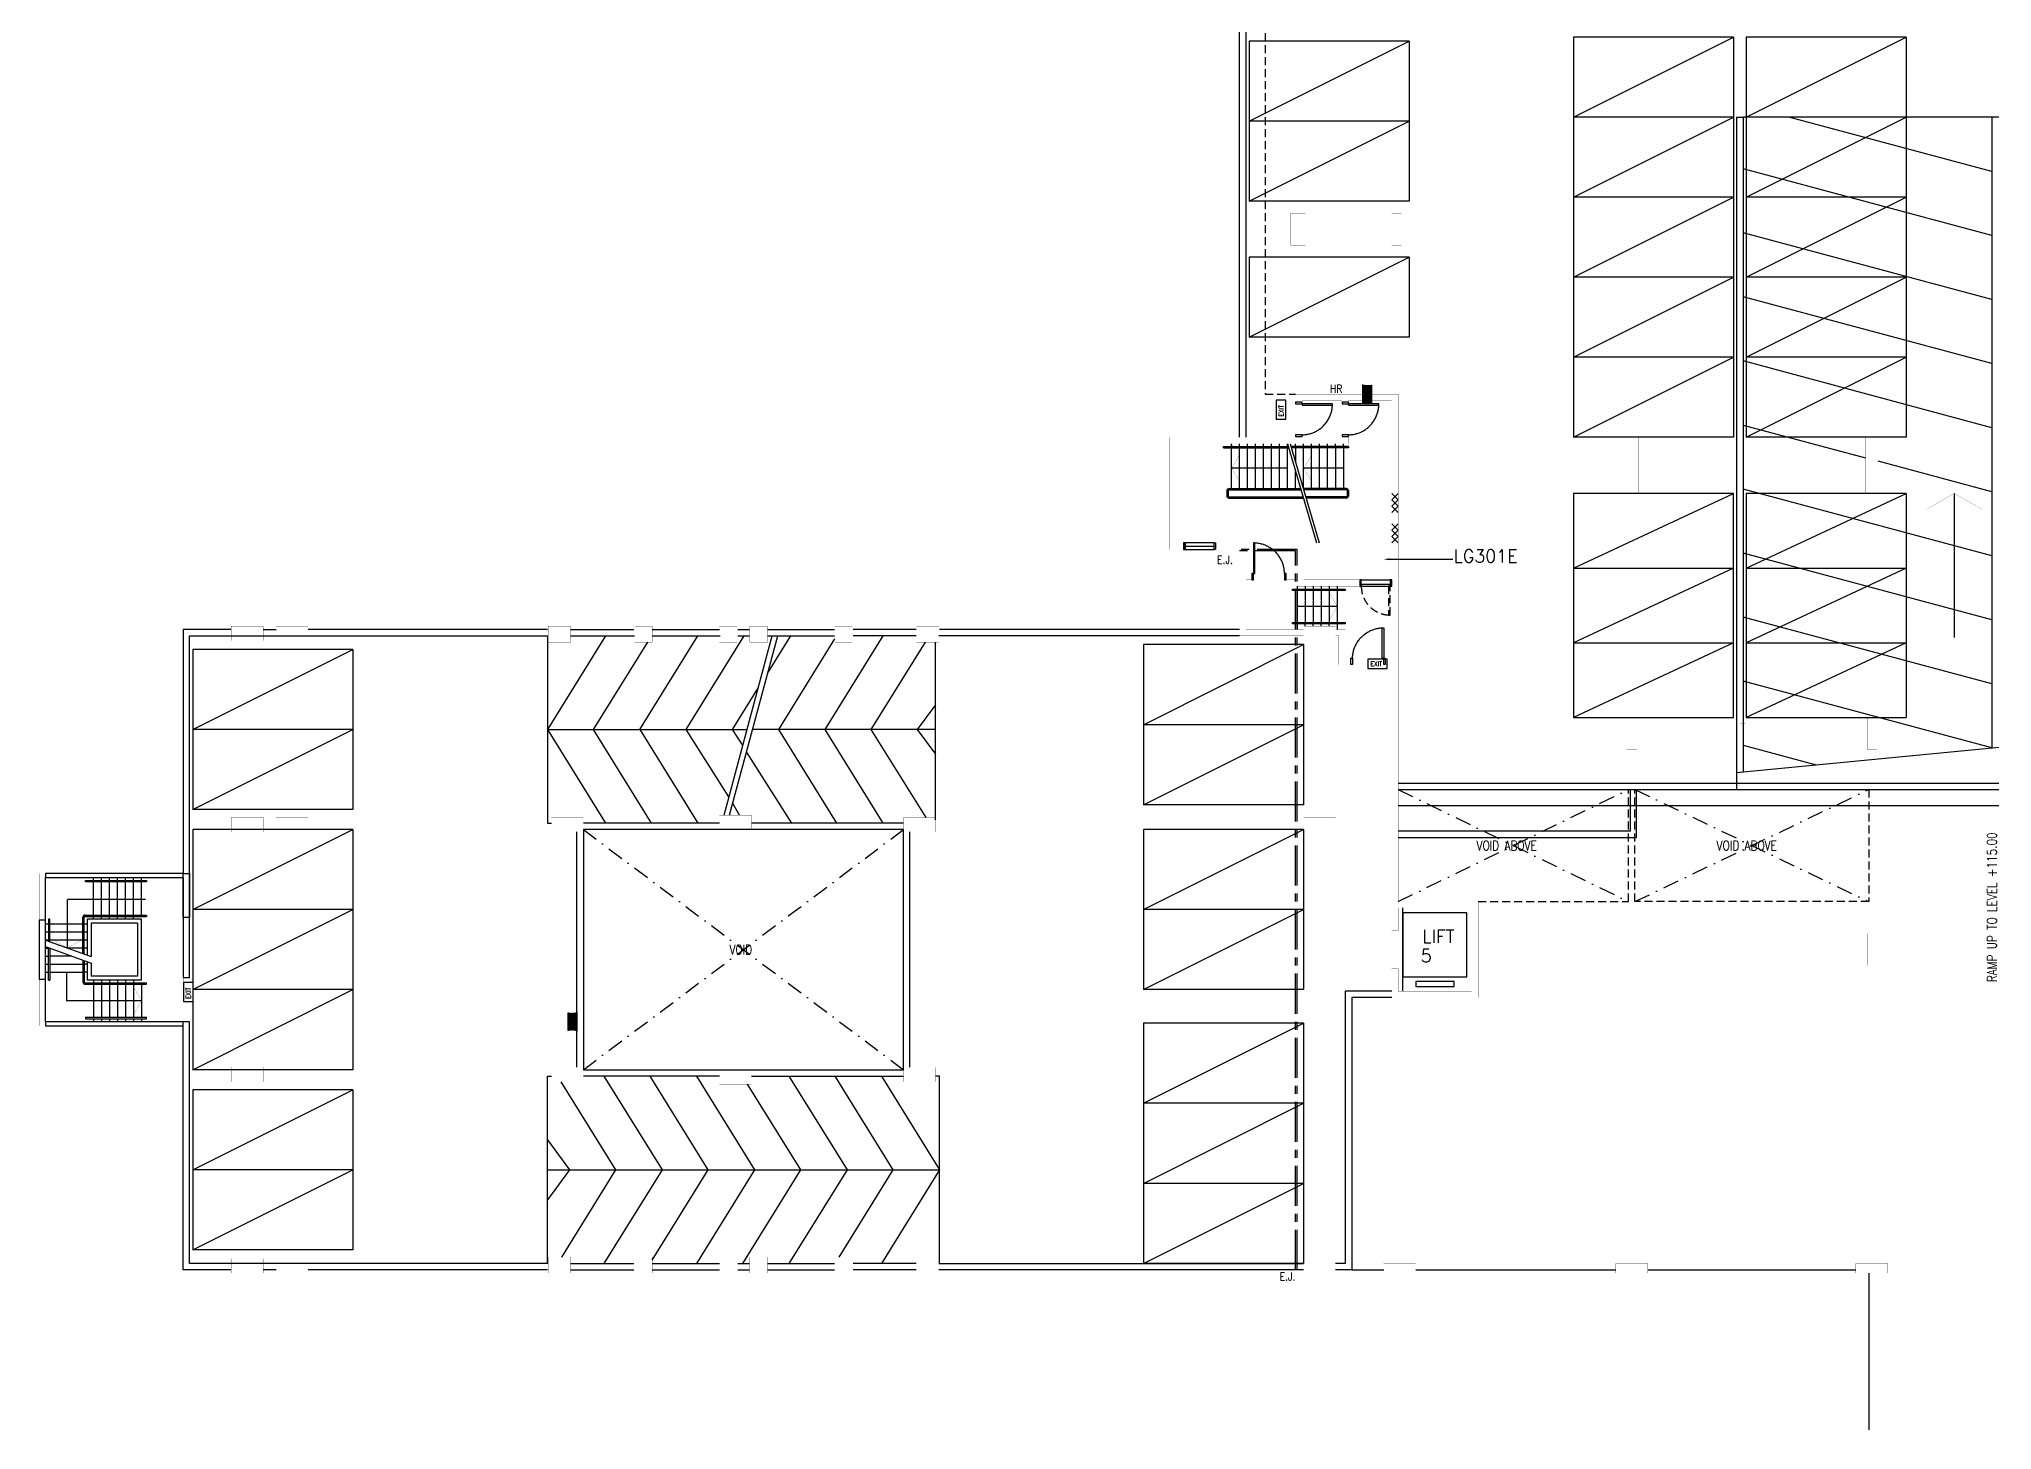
# Model space of a CAD drawing. Extents: x -163002 to 22103, y -103500 to 51643.
# Drawn here: x -163002 to -102000, y -103500 to -60062 of the extents above; entities that cross this region are included whole.
import ezdxf

# ---------------------------------------------------------------- set-up
doc = ezdxf.new("R2010")
doc.units = 0
doc.header["$LTSCALE"] = 1000
doc.header["$MEASUREMENT"] = 0
for name, pattern in [('s1113a$0$CENTER', [2, 1.25, -0.25, 0.25, -0.25]), ('s1113a$0$DASHDOT', [1, 0.5, -0.25, 0, -0.25]), ('s1113a$0$HIDDEN', [0.375, 0.25, -0.125])]:
    doc.linetypes.add(name, pattern=pattern)
doc.layers.get('0').update_dxf_attribs({"linetype": 'CONTINUOUS'})
for name, color, linetype in [('s1113a$0$20', 1, 'CONTINUOUS'), ('s1113a$0$22', 14, 'CONTINUOUS'), ('s1113a$0$23', 14, 'CONTINUOUS'), ('s1113a$0$25', 7, 'CONTINUOUS'), ('s1113a$0$30', 7, 'CONTINUOUS'), ('s1113a$0$42', 7, 'CONTINUOUS'), ('s1113a$0$48', 2, 'CONTINUOUS'), ('s1113a$0$5', 7, 'CONTINUOUS'), ('s1113a$0$56', 7, 'CONTINUOUS'), ('s1113a$0$6', 7, 'CONTINUOUS'), ('s1113a$0$7', 7, 'CONTINUOUS'), ('s1113a$0$ROOM-NO', 4, 'CONTINUOUS')]:
    doc.layers.add(name, color=color, linetype=linetype)
doc.styles.add('s1113a$0$STANDARD', font='SIMPLEX')

# ---------------------------------------------------------------- blocks, each defined once
blk = doc.blocks.new('s1113a$0$D1050A')
at = {"layer": 's1113a$0$30', "color": 11, "linetype": 'Continuous'}
blk.add_lwpolyline([(1.021006, 0.200001, 0.033428), (1.012655, 0.324043, 0.033352), (0.98792, 0.445881, 0.033302), (0.947009, 0.563654, 0.033099), (0.890916, 0.675004, 0.033014), (0.820217, 0.778441, 0.032742), (0.736605, 0.871757, 0.032646), (0.640955, 0.953767, 0.032379), (0.535503, 1.022731, 0.032298), (0.421461, 1.077709, 0.032107), (0.301315, 1.117637, 0.032061), (0.176693, 1.141854, 0.031992), (0.05, 1.150007)], format="xyb", dxfattribs=at)
for points in [[(0.05, 0.2), (0.1, 0.2), (0.1, 1.15), (0.05, 1.15)], [(0, 0), (0.05, 0), (0.05, 0.2), (0, 0.2)], [(1.021, 0), (1.071, 0), (1.071, 0.2), (1.021, 0.2)]]:
    blk.add_lwpolyline(points, close=True, dxfattribs=at)
blk = doc.blocks.new('s1113a$0$HR')
at = {"layer": 's1113a$0$56', "color": 1, "linetype": 'Continuous'}
for p, q in [((-0.3, 0), (0.3, 0)), ((0.249, -0.0595), (-0.2491, -0.0671)), ((0.249, -0.0863), (-0.2491, -0.0939)), ((0.249, -0.1131), (-0.2491, -0.1207)), ((0.249, -0.1399), (-0.2491, -0.1475)), ((0.249, -0.1667), (-0.2491, -0.1743)), ((-0.2491, -0.201), (0.249, -0.1934)), ((0.249, -0.2202), (-0.2491, -0.2278)), ((0.249, -0.247), (-0.2491, -0.2546))]:
    blk.add_line(p, q, dxfattribs=at)
for points in [[(-0.275, -0.0575), (-0.275, -0.045), (0.275, -0.045), (0.275, -0.0575)], [(0.275, -0.2575), (0.275, -0.27), (-0.275, -0.27), (-0.275, -0.2575)], [(0.02, -0.0001), (0.02, -0.045), (-0.03, -0.045), (-0.03, -0.0001)]]:
    blk.add_lwpolyline(points, close=True, dxfattribs=at)
for centre, start, end in [((-0.2491, -0.08055), 89.999978, 269.999972), ((-0.2491, -0.107336), 89.999978, 269.999972), ((-0.2491, -0.134122), 89.999978, 269.999972), ((-0.2491, -0.160907), 89.999978, 269.999972), ((-0.2491, -0.187693), 89.999978, 269.999972), ((-0.2491, -0.214479), 89.999978, 269.999972), ((-0.2491, -0.241265), 89.999978, 269.999972), ((0.249, -0.07295), 270.000025, 90.000019), ((0.249, -0.099736), 270.000025, 90.000019), ((0.249, -0.126522), 270.000025, 90.000019), ((0.249, -0.153307), 270.000025, 90.000019), ((0.249, -0.180093), 270.000025, 90.000019), ((0.249, -0.206879), 270.000025, 90.000019), ((0.249, -0.233665), 270.000025, 90.000019)]:
    blk.add_arc(centre, 0.013393, start, end, dxfattribs=at)
blk = doc.blocks.new('s1113a$0$EXIT')
at = {"layer": 's1113a$0$56', "color": 1, "linetype": 'Continuous'}
blk.add_lwpolyline([(0, 0), (0.6, 0), (0.6, 0.3), (0, 0.3)], close=True, dxfattribs=at)
at = {"layer": 's1113a$0$56', "color": 1, "linetype": 'Continuous', "style": 's1113a$0$STANDARD', "width": 0.8}
blk.add_text('EXIT', height=0.15, dxfattribs=at).set_placement((0.0816, 0.0747))
blk = doc.blocks.new('s1113a$0$H450')
at = {"layer": 's1113a$0$22', "color": 1, "linetype": 'Continuous'}
for points in [[(0, 0.15), (0.15, 0), (0.3, 0.15), (0.45, 0)], [(0, 0), (0.15, 0.15), (0.3, 0), (0.45, 0.15)]]:
    blk.add_lwpolyline(points, dxfattribs=at)
blk = doc.blocks.new('s1113a')
at = {"layer": 's1113a$0$20', "color": 14, "linetype": 'Continuous', "const_width": 5}
for points in [[(-123749.9, -71149.9), (-120549.9, -71149.9), (-120549.9, -86999.4), (-118049.9, -86999.4), (-118049.9, -89999.2), (-120749.9, -89999.2), (-120749.9, -89099.3), (-120549.9, -89099.3), (-120549.9, -89799.3), (-118249.9, -89799.3), (-118249.9, -87199.4), (-120549.9, -87199.4), (-120549.9, -87899.9), (-120749.9, -87899.9), (-120749.9, -79599.9), (-120950.3, -79599.9), (-120950.3, -79399.9), (-120750.3, -79399.9), (-120750.3, -75999.9), (-123499.9, -75999.9), (-123499.9, -76949.9), (-121749.8, -76949.9), (-121749.8, -77149.9), (-123699.9, -77149.9), (-123699.9, -76949.9), (-124049.9, -76949.9), (-124049.9, -76749.9), (-123699.9, -76749.9), (-123699.9, -75799.9), (-120749.9, -75799.9), (-120749.9, -71349.9), (-122099.9, -71349.9), (-122099.9, -71399.9), (-122299.9, -71399.9), (-122299.9, -71349.9), (-123549.9, -71349.9), (-123549.9, -71399.9), (-123749.9, -71399.9)], [(-123749.9, -72499.9), (-123749.9, -72449.9), (-123549.9, -72449.9), (-123549.9, -72499.9), (-122299.9, -72499.9), (-122299.9, -72449.9), (-122099.9, -72449.9), (-122099.9, -72699.9), (-127499.9, -72699.9), (-127499.9, -75799.9), (-127249.9, -75799.9), (-127249.9, -75999.9), (-127700.1, -75999.9), (-127700.1, -72499.9)], [(-126249.9, -75799.9), (-125299.9, -75799.9), (-125299.9, -76749.9), (-125120.9, -76749.9), (-125120.9, -76949.9), (-125299.9, -76949.9), (-125299.9, -78499.9), (-123500.3, -78499.9), (-123500.3, -78699.9), (-125499.9, -78699.9), (-125499.9, -75999.9), (-126249.9, -75999.9)], [(-122200.3, -78499.9), (-122200.3, -79399.9), (-122021.3, -79399.9), (-122021.3, -79599.9), (-122400.3, -79599.9), (-122400.3, -78699.9), (-122500.3, -78699.9), (-122500.3, -78499.9)], [(-162799.9, -86124.9), (-162999.9, -86124.9), (-162999.9, -87574.9), (-162799.9, -87574.9)], [(-158499.9, -87499.9), (-158299.9, -87499.9), (-158299.9, -89499.9), (-158499.9, -89499.9)], [(-162999.9, -89424.9), (-162799.9, -89424.9), (-162799.9, -90874.9), (-162999.9, -90874.9)]]:
    blk.add_lwpolyline(points, close=True, dxfattribs=at)
at = {"layer": 's1113a$0$20', "color": 2, "linetype": 'Continuous', "const_width": 5}
blk.add_lwpolyline([(-120549.9, -74249.9), (-120749.9, -74249.9), (-120749.9, -75799.9), (-120549.9, -75799.9)], close=True, dxfattribs=at)
at = {"layer": 's1113a$0$20', "color": 14, "linetype": 'Continuous', "const_width": 5}
blk.add_lwpolyline([(-122400.3, -78699.9), (-122500.3, -78699.9)], dxfattribs=at)
at = {"layer": 's1113a$0$23', "color": 14, "linetype": 'Continuous'}
for p, q in [((-125499.9, -72499.9), (-125499.9, -32499.9)), ((-125299.9, -72499.9), (-125299.9, -32499.9)), ((-109974.9, -62499.9), (-109974.9, -82969.2)), ((-155999.9, -78499.9), (-155599.9, -78499.9)), ((-147124.9, -78499.9), (-154599.9, -78499.9)), ((-146399.9, -78499.9), (-144424.9, -78499.9)), ((-143849.9, -78499.9), (-141749.9, -78499.9)), ((-141174.9, -78499.9), (-140824.9, -78499.9)), ((-140249.9, -78499.9), (-138149.9, -78499.9)), ((-135599.9, -78499.9), (-137574.9, -78499.9)), ((-125499.9, -78499.9), (-134874.9, -78499.9)), ((-146399.9, -78699.9), (-144399.9, -78699.9)), ((-143849.9, -78699.9), (-141724.9, -78699.9)), ((-141174.9, -78699.9), (-140824.9, -78699.9)), ((-140249.9, -78699.9), (-138149.9, -78699.9)), ((-135599.9, -78699.9), (-137574.9, -78699.9)), ((-125499.9, -78699.9), (-134899.9, -78699.9)), ((-120549.9, -83299.9), (-94224.9, -83299.9)), ((-120549.9, -83499.9), (-90849.9, -83499.9)), ((-120549.9, -83999.9), (-98149.9, -83999.9)), ((-141749.9, -84549.9), (-145999.9, -84549.9)), ((-135999.9, -84549.4), (-140749.9, -84549.9)), ((-146199.9, -92174.9), (-146199.9, -84825)), ((-135799.9, -92174.3), (-135799.9, -84824.8)), ((-141749.9, -92448.3), (-145999.9, -92448.7)), ((-140750.3, -92448.3), (-135999.9, -92448.2)), ((-155599.9, -98499.9), (-155999.9, -98499.9)), ((-147124.9, -98499.9), (-154599.9, -98499.9)), ((-146399.9, -98297.7), (-144424.9, -98297.7)), ((-146399.9, -98497.7), (-144424.9, -98497.7)), ((-143849.9, -98297.7), (-141749.9, -98297.7)), ((-143849.9, -98497.7), (-141749.9, -98497.7)), ((-141174.9, -98297.7), (-140824.9, -98297.7)), ((-141174.9, -98497.7), (-140824.9, -98497.7)), ((-140249.9, -98297.7), (-138149.9, -98297.7)), ((-140249.9, -98497.7), (-138149.9, -98497.7)), ((-135599.9, -98297.7), (-137574.9, -98297.7)), ((-135599.9, -98497.7), (-137574.9, -98497.7)), ((-134899.9, -98297.7), (-123500.3, -98297.7)), ((-123500.3, -98498.7), (-134899.9, -98498.7))]:
    blk.add_line(p, q, dxfattribs=at)
at = {"layer": 's1113a$0$23', "color": 14, "linetype": 's1113a$0$DASHDOT'}
for p, q in [((-120549.9, -86999.4), (-113349.9, -83499.9)), ((-120549.9, -83499.9), (-113349.9, -86999.4)), ((-113149.9, -86999.4), (-105849.9, -83499.9)), ((-113149.9, -83499.9), (-105849.9, -86999.4)), ((-145999.9, -92249.7), (-135999.9, -84749.4)), ((-145999.9, -84749.9), (-135999.5, -92249.2))]:
    blk.add_line(p, q, dxfattribs=at)
at = {"layer": 's1113a$0$23', "color": 14}
for p, q in [((-109974.9, -82969.2), (-109974.9, -83499.9)), ((-121999.9, -98499.9), (-120999.9, -98499.9)), ((-119999.9, -98499.9), (-113750.3, -98499.9)), ((-112750.3, -98499.9), (-106250.3, -98499.9)), ((-105850.3, -98599.9), (-105850.3, -103499.9))]:
    blk.add_line(p, q, dxfattribs=at)
at = {"layer": 's1113a$0$23', "color": 3, "linetype": 'Continuous'}
blk.add_line((-158299.9, -90749.9), (-158499.9, -90749.9), dxfattribs=at)
at = {"layer": 's1113a$0$23', "color": 14, "linetype": 's1113a$0$HIDDEN'}
for points in [[(-124699.9, -32499.9), (-124699.9, -71149.9), (-123749.9, -71149.9)], [(-118049.9, -86999.4), (-113349.9, -86999.4), (-113349.9, -83499.9)], [(-105849.9, -83499.9), (-105849.9, -86999.4), (-113149.9, -86999.4), (-113149.9, -83499.9)]]:
    blk.add_lwpolyline(points, dxfattribs=at)
at = {"layer": 's1113a$0$23', "color": 14, "linetype": 'Continuous'}
for points in [[(-109974.9, -62499.9), (-109774.9, -62499.9), (-109774.9, -82949.9)], [(-156999.9, -78499.9), (-158499.9, -78499.9), (-158499.9, -86124.9)], [(-147099.9, -98299.9), (-158299.9, -98299.9), (-158299.9, -90749.9), (-162799.9, -90749.9), (-162799.9, -86249.9), (-158499.9, -86249.9), (-158499.9, -89374.9), (-158299.9, -89374.9), (-158299.9, -78699.9), (-147099.9, -78699.9)], [(-120549.9, -84999.9), (-113099.9, -84999.9), (-113099.9, -83499.9)], [(-113299.9, -83499.9), (-113299.9, -84799.9), (-120549.9, -84799.9)], [(-120749.9, -89799.4), (-122199.9, -89799.4), (-122199.9, -98299.9), (-122500.3, -98299.9)], [(-120749.9, -89999.4), (-121999.9, -89999.4), (-121999.9, -98499.9), (-122500.3, -98499.9)], [(-156999.9, -98499.9), (-158499.9, -98499.9), (-158499.9, -90749.9)]]:
    blk.add_lwpolyline(points, dxfattribs=at)
for points in [[(-127249.9, -75999.9), (-127199.9, -75999.9), (-127199.9, -75799.9), (-127249.9, -75799.9)], [(-127199.9, -75999.9), (-126299.9, -75999.9), (-126299.9, -75799.9), (-127199.9, -75799.9)], [(-127199.9, -75894.9), (-126299.9, -75894.9), (-126299.9, -75904.9), (-127199.9, -75904.9)], [(-126249.9, -75999.9), (-126299.9, -75999.9), (-126299.9, -75799.9), (-126249.9, -75799.9)], [(-145999.9, -92249.7), (-135999.5, -92249.2), (-135999.9, -84749.4), (-145999.9, -84749.4)], [(-158499.9, -86124.9), (-158299.9, -86124.9), (-158299.9, -87499.9), (-158499.9, -87499.9)]]:
    blk.add_lwpolyline(points, close=True, dxfattribs=at)
at = {"layer": 's1113a$0$25', "color": 10, "linetype": 'Continuous'}
for p, q in [((-98774.9, -62499.9), (-109774.9, -62499.9)), ((-102000, -64199.8), (-108344, -62499.9)), ((-102000.1, -62499.9), (-101999.6, -82199.8)), ((-102000, -66199.8), (-109774.9, -64116.5)), ((-102000, -68199.8), (-109774.9, -66116.5)), ((-102000, -70199.8), (-109774.9, -68116.5)), ((-102000, -72199.8), (-109774.9, -70116.5)), ((-109774.9, -72116.5), (-105949.9, -73141.4)), ((-126000.1, -72789.9), (-123976.3, -72789.9)), ((-126000.1, -72829.9), (-126000.1, -72789.9)), ((-126000.1, -72829.9), (-123964.7, -72829.9)), ((-125750.7, -72791.1), (-125750.7, -72701.1)), ((-125749.9, -74099.9), (-125749.9, -72829.9)), ((-125500.7, -72791.1), (-125500.7, -72701.1)), ((-125500.7, -72831.1), (-125499.9, -72831.1)), ((-125499.9, -74099.9), (-125499.9, -72829.9)), ((-125250.7, -72791.1), (-125250.7, -72701.1)), ((-125249.9, -74099.9), (-125249.9, -72829.9)), ((-125000.7, -72791.1), (-125000.7, -72701.1)), ((-124999.9, -74099.9), (-124999.9, -72829.9)), ((-124750.7, -72791.1), (-124750.7, -72701.1)), ((-124749.9, -74099.9), (-124749.9, -72829.9)), ((-124500.7, -72791.1), (-124500.7, -72701.1)), ((-124499.9, -74099.9), (-124499.9, -72829.9)), ((-124250.7, -72791.1), (-124250.7, -72701.1)), ((-124249.9, -74099.9), (-124249.9, -72829.9)), ((-124002.5, -72699.9), (-123100.5, -75799.9)), ((-124000.7, -72791.1), (-124000.7, -72701.1)), ((-123999.9, -74099.9), (-123999.9, -72829.9)), ((-123916.2, -72699.9), (-123014.2, -75799.9)), ((-122099.9, -72789.9), (-123890, -72789.9)), ((-122099.9, -72829.9), (-123878.4, -72829.9)), ((-123750.7, -72791.1), (-123750.7, -72701.1)), ((-123749.9, -72829.9), (-123749.9, -73271.4)), ((-123500.7, -72791.1), (-123500.7, -72701.1)), ((-123499.9, -74099.9), (-123499.9, -72829.9)), ((-123250.7, -72791.1), (-123250.7, -72701.1)), ((-123249.9, -74099.9), (-123249.9, -72829.9)), ((-123249.9, -74099.9), (-123249.9, -72829.9)), ((-123000.7, -72791.1), (-123000.7, -72701.1)), ((-122999.9, -74099.9), (-122999.9, -72829.9)), ((-122750.7, -72791.1), (-122750.7, -72701.1)), ((-122749.9, -74099.9), (-122749.9, -72829.9)), ((-122500.7, -72791.1), (-122500.7, -72701.1)), ((-122499.9, -74099.9), (-122499.9, -72829.9)), ((-122250.7, -72791.1), (-122250.7, -72701.1)), ((-122249.9, -74099.9), (-122249.9, -72829.9)), ((-122099.9, -72789.9), (-122099.9, -72829.9)), ((-123999.9, -73465), (-125749.9, -73464.7)), ((-123749.9, -74099.9), (-123749.9, -73568)), ((-122249.8, -73465), (-123490.9, -73464.8)), ((-102000, -74199.8), (-105549.9, -73248.6)), ((-125899.9, -74164.9), (-125899.9, -74334.9)), ((-125859.9, -74164.9), (-125859.9, -74334.9)), ((-125834.9, -74099.9), (-123590, -74099.9)), ((-125834.9, -74139.9), (-123583.5, -74139.9)), ((-125834.9, -74359.9), (-123519.5, -74359.9)), ((-125834.9, -74399.9), (-123507.9, -74399.9)), ((-122164.9, -74099.9), (-123501.5, -74099.9)), ((-122164.9, -74139.9), (-123497.2, -74139.9)), ((-122164.9, -74359.9), (-123433.2, -74359.9)), ((-122164.9, -74399.9), (-123421.6, -74399.9)), ((-122139.9, -74164.9), (-122139.9, -74334.9)), ((-122099.9, -74164.9), (-122099.9, -74334.9)), ((-102000, -76199.8), (-109774.9, -74116.5)), ((-103174.9, -74249.9), (-103174.9, -78749.9)), ((-102000, -78199.8), (-109774.7, -76116.6)), ((-123699.9, -77149.9), (-123699.9, -77239.9)), ((-123699.9, -77279.9), (-123699.9, -78279.9)), ((-123449.9, -77149.9), (-123449.9, -77239.9)), ((-123449.9, -77279.9), (-123449.9, -78279.9)), ((-123199.9, -77149.9), (-123199.9, -77239.9)), ((-123199.9, -77279.9), (-123199.9, -78279.9)), ((-122949.9, -77149.9), (-122949.9, -77239.9)), ((-122949.9, -77279.9), (-122949.9, -78279.9)), ((-122699.9, -77149.9), (-122699.9, -77239.9)), ((-122699.9, -77279.9), (-122699.9, -78279.9)), ((-122449.9, -77149.9), (-122449.9, -77239.9)), ((-122449.9, -77279.9), (-122449.9, -78279.9)), ((-122449.9, -77779.9), (-123699.9, -77780.2)), ((-123699.9, -78319.9), (-123699.9, -78499.9)), ((-123699.9, -78332), (-123699.9, -78333.5)), ((-123449.9, -78399.9), (-123449.9, -78319.9)), ((-123199.9, -78399.9), (-123199.9, -78319.9)), ((-122949.9, -78399.9), (-122949.9, -78319.9)), ((-122699.9, -78399.9), (-122699.9, -78319.9)), ((-122449.9, -78319.9), (-122449.9, -78499.9)), ((-102000, -80199.8), (-109774.7, -78116.6)), ((-102000, -82199.8), (-109774.7, -80116.6)), ((-109974.9, -82969.2), (-98399.9, -81852.6)), ((-109774.7, -82116.6), (-107487.9, -82729.3)), ((-161299.9, -86339.8), (-161299.9, -86249.8)), ((-161299.9, -87419.9), (-161299.9, -86379.8)), ((-161049.9, -86339.8), (-161049.9, -86249.8)), ((-161049.9, -87419.9), (-161049.9, -86379.8)), ((-160799.9, -86339.8), (-160799.9, -86249.8)), ((-160799.9, -87419.9), (-160799.9, -86379.8)), ((-160549.9, -86339.8), (-160549.9, -86249.8)), ((-160549.9, -87419.9), (-160549.9, -86379.8)), ((-160299.9, -86339.8), (-160299.9, -86249.8)), ((-160299.9, -87419.9), (-160299.9, -86379.8)), ((-160049.9, -86339.8), (-160049.9, -86249.8)), ((-160049.9, -87419.9), (-160049.9, -86379.8)), ((-159799.9, -86339.8), (-159799.9, -86249.8)), ((-159799.9, -87419.9), (-159799.9, -86379.8)), ((-159674.9, -86937.4), (-162112.7, -86937)), ((-162112.5, -88449.9), (-162112.7, -86937)), ((-162709.9, -87699.9), (-162799.9, -87699.9)), ((-162669.9, -87549.9), (-162709.9, -87549.9)), ((-162709.9, -87549.9), (-162709.9, -88232.6)), ((-162669.9, -88247.2), (-162669.9, -87549.9)), ((-161629.9, -87699.9), (-162669.9, -87699.9)), ((-161629.9, -88625.4), (-161629.9, -87484.9)), ((-161589.9, -88639.9), (-161589.9, -87484.9)), ((-161499.9, -87699.9), (-161589.9, -87699.9)), ((-161564.9, -87419.9), (-159649.9, -87419.9)), ((-161564.9, -87459.9), (-159649.9, -87459.9)), ((-161499.9, -87549.9), (-161499.9, -88672.6)), ((-159799.9, -87549.9), (-161499.9, -87549.9)), ((-161374.9, -87674.9), (-161374.9, -88718.1)), ((-159924.9, -87674.9), (-161374.9, -87674.9)), ((-161299.9, -87549.9), (-161299.9, -87459.9)), ((-161049.9, -87549.9), (-161049.9, -87459.9)), ((-160799.9, -87549.9), (-160799.9, -87459.9)), ((-160549.9, -87549.9), (-160549.9, -87459.9)), ((-160299.9, -87549.9), (-160299.9, -87459.9)), ((-160049.9, -87549.9), (-160049.9, -87459.9)), ((-159924.9, -87674.9), (-159924.9, -89324.9)), ((-159799.9, -89449.9), (-159799.9, -87549.9)), ((-159649.9, -87419.9), (-159649.9, -87459.9)), ((-162709.9, -87949.9), (-162799.9, -87949.9)), ((-162709.9, -88199.9), (-162799.9, -88199.9)), ((-162799.9, -88199.9), (-161374.9, -88718.1)), ((-162799.9, -88399.9), (-161374.9, -88918.1)), ((-162799.9, -88449.9), (-162709.9, -88449.9)), ((-162709.9, -89449.9), (-162709.9, -88432.6)), ((-161629.9, -87949.9), (-162669.9, -87949.9)), ((-161629.9, -88199.9), (-162669.9, -88199.9)), ((-162669.9, -88447.2), (-162669.9, -89449.9)), ((-161629.9, -88449.9), (-162112.4, -88449.9)), ((-161499.9, -87949.9), (-161589.9, -87949.9)), ((-161499.9, -88199.9), (-161589.9, -88199.9)), ((-161499.9, -88449.9), (-161589.9, -88449.9)), ((-162799.9, -88699.9), (-162709.9, -88699.9)), ((-162799.9, -88949.9), (-162709.9, -88949.9)), ((-161974.9, -88699.9), (-162669.9, -88699.9)), ((-162669.9, -88949.9), (-161629.9, -88949.9)), ((-161629.9, -88825.4), (-161629.9, -89514.9)), ((-161589.9, -88839.9), (-161589.9, -89514.9)), ((-161499.9, -88949.9), (-161589.9, -88949.9)), ((-161499.9, -88872.6), (-161499.9, -89449.9)), ((-161374.9, -88918.1), (-161374.9, -89324.9)), ((-162799.9, -89199.9), (-162709.9, -89199.9)), ((-162709.9, -89449.9), (-162669.9, -89449.9)), ((-162669.9, -89199.9), (-161629.9, -89199.9)), ((-162149.9, -89199.9), (-162150, -90100.3)), ((-161499.9, -89199.9), (-161589.9, -89199.9)), ((-161564.9, -89539.9), (-159649.9, -89539.9)), ((-161564.9, -89579.9), (-159649.9, -89579.9)), ((-159799.9, -89449.9), (-161499.9, -89449.9)), ((-159924.9, -89324.9), (-161374.9, -89324.9)), ((-161299.9, -89449.9), (-161299.9, -89539.9)), ((-161299.9, -89579.9), (-161299.9, -90620)), ((-161049.9, -89449.9), (-161049.9, -89539.9)), ((-161049.9, -89579.9), (-161049.9, -90620)), ((-160799.9, -89449.9), (-160799.9, -89539.9)), ((-160799.9, -89579.9), (-160799.9, -90620)), ((-160549.9, -89449.9), (-160549.9, -89539.9)), ((-160549.9, -89579.9), (-160549.9, -90620)), ((-160299.9, -89449.9), (-160299.9, -89539.9)), ((-160299.9, -89579.9), (-160299.9, -90620)), ((-160049.9, -89449.9), (-160049.9, -89539.9)), ((-160049.9, -89579.9), (-160049.9, -90620)), ((-159799.9, -89579.9), (-159799.9, -90620)), ((-159649.9, -89579.9), (-159649.9, -89539.9)), ((-159799.9, -90100), (-162150, -90100.3)), ((-161299.9, -90660), (-161299.9, -90750)), ((-161049.9, -90660), (-161049.9, -90750)), ((-160799.9, -90660), (-160799.9, -90750)), ((-160549.9, -90660), (-160549.9, -90750)), ((-160299.9, -90660), (-160299.9, -90750)), ((-160049.9, -90660), (-160049.9, -90750)), ((-159799.9, -90660), (-159799.9, -90750))]:
    blk.add_line(p, q, dxfattribs=at)
at = {"layer": 's1113a$0$25', "color": 14, "linetype": 'Continuous'}
for p, q in [((-144236, -81624.9), (-142422.4, -78700)), ((-141603.5, -84299.8), (-140102.8, -78699.3)), ((-141430.3, -84299.8), (-139929.8, -78699.9)), ((-139533.4, -78699.9), (-140231.5, -79825.8)), ((-134999.9, -84449.4), (-134999.9, -78899.9)), ((-147124.9, -81624.8), (-140886.8, -81625)), ((-144236, -81624.7), (-142422.4, -84549.6)), ((-134999.9, -81625.2), (-140713.6, -81625)), ((-139484.9, -84549.8), (-140901.2, -82325.2)), ((-141122.1, -84299.8), (-141332.6, -83935.3)), ((-120399.9, -89799.3), (-120399.9, -87199.3)), ((-147124.9, -95374.6), (-134874.9, -95375))]:
    blk.add_line(p, q, dxfattribs=at)
at = {"layer": 's1113a$0$25', "color": 10, "linetype": 'Continuous', "const_width": 5}
for points in [[(-125749.9, -73464.7), (-125499.9, -73031.7)], [(-123490.9, -73464.8), (-123240.9, -73031.8)], [(-125749.9, -73464.7), (-125499.9, -73897.7)], [(-123490.9, -73464.8), (-123240.9, -73897.8)], [(-104040.9, -74749.9), (-103174.9, -74249.9), (-102308.9, -74749.9)], [(-122699.9, -77346.9), (-122449.9, -77779.9)], [(-122699.9, -78212.9), (-122449.9, -77779.9)], [(-162112.5, -88449.9), (-162545.5, -88199.9)], [(-162112.5, -88449.9), (-161679.5, -88199.9)], [(-159799.9, -90100), (-160049.9, -89667)], [(-159799.9, -90100), (-160049.9, -90533)]]:
    blk.add_lwpolyline(points, dxfattribs=at)
at = {"layer": 's1113a$0$25', "color": 10, "linetype": 'Continuous'}
for points in [[(-123849.9, -77239.9), (-122199.9, -77239.9), (-122199.9, -77279.9), (-123849.9, -77279.9)], [(-123849.9, -78279.9), (-122199.9, -78279.9), (-122199.9, -78319.9), (-123849.9, -78319.9)], [(-162799.9, -86249.9), (-158499.9, -86249.9), (-158499.9, -86124.9), (-162799.9, -86124.9)], [(-161549.9, -86379.8), (-161549.9, -86339.8), (-159649.9, -86339.8), (-159649.9, -86379.8)], [(-162999.9, -89424.9), (-162799.9, -89424.9), (-162799.9, -87574.9), (-162999.9, -87574.9)], [(-162799.9, -90874.9), (-158499.9, -90874.9), (-158499.9, -90749.9), (-162799.9, -90749.9)], [(-161549.9, -90620), (-161549.9, -90660), (-159649.9, -90660), (-159649.9, -90620)]]:
    blk.add_lwpolyline(points, close=True, dxfattribs=at)
at = {"layer": 's1113a$0$25', "color": 14, "linetype": 'Continuous'}
for points in [[(-147124.9, -78699.9), (-147124.9, -84549.9), (-147000.3, -84549.9)], [(-145311.3, -78699.9), (-147124.9, -81624.8), (-145311.3, -84549.7)], [(-143866.9, -84549.7), (-145680.5, -81624.8), (-143990.9, -78899.9)], [(-141450.9, -83730.4), (-142791.6, -81624.9), (-140978, -78700)], [(-138149.9, -78797.5), (-139903.1, -81624.8), (-138089.5, -84549.6)], [(-136645.4, -78699.9), (-138459.1, -81625), (-136645.5, -84549.7)], [(-135325.4, -78899.9), (-137015.1, -81625), (-135305.8, -84374.8)], [(-140536.4, -80317.6), (-141347.1, -81625), (-141023.1, -82133.9)], [(-134999.9, -80852.1), (-135571.1, -81625), (-134999.9, -82397.6)], [(-147124.9, -98298.1), (-147124.9, -92448.1), (-146999.9, -92448.1)], [(-146675.8, -98099.9), (-144986, -95374.9), (-146695.3, -92624.9)], [(-145355.2, -92450), (-143541.6, -95374.7), (-145355.2, -98299.6)], [(-143849.9, -98201.6), (-142097.1, -95374.8), (-143910.7, -92449.9)], [(-142467.7, -92448.4), (-140652.7, -95375.2), (-142466.6, -98299.9)], [(-141021.8, -98299.8), (-139208.2, -95374.9), (-140871.4, -92699.4)], [(-139577.4, -92450.2), (-137763.8, -95374.9), (-139577.4, -98299.8)], [(-138008.9, -98099.9), (-136319.3, -95375), (-138132.9, -92450.1)], [(-136688.5, -92450.1), (-134874.9, -95375), (-136688.5, -98299.9)], [(-134874.9, -98297.7), (-134874.9, -92448.4), (-134999.9, -92448.4)], [(-147124.9, -94436.3), (-146430.5, -95375), (-147124.9, -96313.4)]]:
    blk.add_lwpolyline(points, dxfattribs=at)
at = {"layer": 's1113a$0$25', "color": 10, "linetype": 'Continuous'}
for centre, radius, start, end in [((-125834.9, -74164.9), 65, 90, 180), ((-125834.9, -74334.9), 65, 180, 270), ((-125834.9, -74164.9), 25, 90, 180), ((-125834.9, -74334.9), 25, 180, 270), ((-122164.9, -74164.9), 65, 0, 90), ((-122164.9, -74164.9), 25, 0, 90), ((-122164.9, -74334.9), 25, 270, 0), ((-122164.9, -74334.9), 65, 270, 0), ((-161564.9, -87484.9), 65, 89.999997, 179.999997), ((-161564.9, -87484.9), 25, 89.999997, 179.999997), ((-161564.9, -89514.9), 65, 180.000003, 270.000003), ((-161564.9, -89514.9), 25, 180.000003, 270.000003)]:
    blk.add_arc(centre, radius, start, end, dxfattribs=at)
for p in [(-125749.9, -72749.9), (-125500.7, -72831.1)]:
    blk.add_point(p, dxfattribs=at)
at = {"layer": 's1113a$0$30', "color": 2, "linetype": 'Continuous'}
blk.add_line((-121699.8, -76949.9), (-120799.8, -76949.9), dxfattribs=at)
for points in [[(-121699.8, -76949.9), (-121749.8, -76949.9), (-121749.8, -77149.9), (-121699.8, -77149.9)], [(-121699.8, -77149.9), (-120799.8, -77149.9), (-120799.8, -77099.9), (-121699.8, -77099.9)], [(-120799.8, -77149.9), (-120749.8, -77149.9), (-120749.8, -76949.9), (-120799.8, -76949.9)]]:
    blk.add_lwpolyline(points, close=True, dxfattribs=at)
at = {"layer": 's1113a$0$30', "color": 2, "linetype": 's1113a$0$HIDDEN'}
blk.add_lwpolyline([(-120799.8, -77149.9), (-120849.8, -77149.9), (-120849.8, -78049.9), (-120799.8, -78049.9)], close=True, dxfattribs=at)
blk.add_arc((-120799.8, -77149.9), 900, 180, 270, dxfattribs=at)
at = {"layer": 's1113a$0$42', "color": 14, "linetype": 'Continuous'}
blk.add_lwpolyline([(-120399.9, -89349.3), (-118399.9, -89349.3), (-118399.9, -87349.3), (-120399.9, -87349.3)], close=True, dxfattribs=at)
at = {"layer": 's1113a$0$42', "color": 10, "linetype": 'Continuous'}
blk.add_lwpolyline([(-119999.9, -89649.3), (-118799.9, -89649.3), (-118799.9, -89499.3), (-119999.9, -89499.3)], close=True, dxfattribs=at)
at = {"layer": 's1113a$0$5', "color": 1, "linetype": 'Continuous'}
for p, q in [((-110074.9, -74249.9), (-115074.9, -74249.9)), ((-115074.9, -74249.9), (-115074.9, -81249.9)), ((-115074.9, -76583.2), (-110074.9, -74249.9)), ((-110074.9, -81249.9), (-110074.9, -74249.9)), ((-104674.9, -74249.9), (-109674.9, -74249.9)), ((-109674.9, -76583.2), (-104674.9, -74249.9)), ((-109674.9, -74249.9), (-109674.9, -81249.9)), ((-104674.9, -74249.9), (-104674.9, -81249.9)), ((-115074.9, -76583.2), (-110074.9, -76583.2)), ((-110074.9, -76583.2), (-115074.9, -78916.5)), ((-109674.9, -76583.2), (-104674.9, -76583.2)), ((-104674.9, -76583.2), (-109674.9, -78916.5)), ((-115074.9, -78916.5), (-110074.9, -78916.5)), ((-110074.9, -78916.5), (-115074.9, -81249.9)), ((-109674.9, -78916.5), (-104674.9, -78916.5)), ((-104674.9, -78916.5), (-109674.9, -81249.9)), ((-115074.9, -81249.9), (-110074.9, -81249.9)), ((-109674.9, -81249.9), (-104674.9, -81249.9))]:
    blk.add_line(p, q, dxfattribs=at)
for points in [[(-120200, -60124.9), (-120200, -62624.9), (-125200, -62624.9), (-120200, -60124.9), (-125200, -60124.9), (-125200, -62624.9)], [(-110074.9, -59999.9), (-110074.9, -62499.9), (-115074.9, -62499.9), (-110074.9, -59999.9), (-115074.9, -59999.9), (-115074.9, -62499.9)], [(-104674.9, -59999.9), (-104674.9, -62499.9), (-109674.9, -62499.9), (-104674.9, -59999.9), (-109674.9, -59999.9), (-109674.9, -62499.9)], [(-120200, -62624.9), (-120200, -65124.9), (-125200, -65124.9), (-120200, -62624.9), (-125200, -62624.9), (-125200, -65124.9)], [(-110074.9, -62499.9), (-110074.9, -64999.9), (-115074.9, -64999.9), (-110074.9, -62499.9), (-115074.9, -62499.9), (-115074.9, -64999.9)], [(-104674.9, -62499.9), (-104674.9, -64999.9), (-109674.9, -64999.9), (-104674.9, -62499.9), (-109674.9, -62499.9), (-109674.9, -64999.9)], [(-110074.9, -64999.9), (-110074.9, -67499.9), (-115074.9, -67499.9), (-110074.9, -64999.9), (-115074.9, -64999.9), (-115074.9, -67499.9)], [(-104674.9, -64999.9), (-104674.9, -67499.9), (-109674.9, -67499.9), (-104674.9, -64999.9), (-109674.9, -64999.9), (-109674.9, -67499.9)], [(-120200, -66874.9), (-120200, -69374.9), (-125200, -69374.9), (-120200, -66874.9), (-125200, -66874.9), (-125200, -69374.9)], [(-110074.9, -67499.9), (-110074.9, -69999.9), (-115074.9, -69999.9), (-110074.9, -67499.9), (-115074.9, -67499.9), (-115074.9, -69999.9)], [(-104674.9, -67499.9), (-104674.9, -69999.9), (-109674.9, -69999.9), (-104674.9, -67499.9), (-109674.9, -67499.9), (-109674.9, -69999.9)], [(-110074.9, -69999.9), (-110074.9, -72499.9), (-115074.9, -72499.9), (-110074.9, -69999.9), (-115074.9, -69999.9), (-115074.9, -72499.9)], [(-104674.9, -69999.9), (-104674.9, -72499.9), (-109674.9, -72499.9), (-104674.9, -69999.9), (-109674.9, -69999.9), (-109674.9, -72499.9)], [(-153200.3, -79124.9), (-153200.3, -81624.9), (-158200.3, -81624.9), (-153200.3, -79124.9), (-158200.3, -79124.9), (-158200.3, -81624.9)], [(-123500.3, -78974.9), (-123500.3, -81474.9), (-128500.3, -81474.9), (-123500.3, -78974.9), (-128500.3, -78974.9), (-128500.3, -81474.9)], [(-153200.3, -81624.9), (-153200.3, -84124.9), (-158200.3, -84124.9), (-153200.3, -81624.9), (-158200.3, -81624.9), (-158200.3, -84124.9)], [(-123500.3, -81474.9), (-123500.3, -83974.9), (-128500.3, -83974.9), (-123500.3, -81474.9), (-128500.3, -81474.9), (-128500.3, -83974.9)], [(-153200.3, -84749.9), (-153200.3, -87249.9), (-158200.3, -87249.9), (-153200.3, -84749.9), (-158200.3, -84749.9), (-158200.3, -87249.9)], [(-123500.3, -84749.9), (-123500.3, -87249.9), (-128500.3, -87249.9), (-123500.3, -84749.9), (-128500.3, -84749.9), (-128500.3, -87249.9)], [(-153200.3, -87249.9), (-153200.3, -89749.9), (-158200.3, -89749.9), (-153200.3, -87249.9), (-158200.3, -87249.9), (-158200.3, -89749.9)], [(-123500.3, -87249.9), (-123500.3, -89749.9), (-128500.3, -89749.9), (-123500.3, -87249.9), (-128500.3, -87249.9), (-128500.3, -89749.9)], [(-153200.3, -89749.9), (-153200.3, -92249.9), (-158200.3, -92249.9), (-153200.3, -89749.9), (-158200.3, -89749.9), (-158200.3, -92249.9)], [(-123500.3, -90799.9), (-123500.3, -93299.9), (-128500.3, -93299.9), (-123500.3, -90799.9), (-128500.3, -90799.9), (-128500.3, -93299.9)], [(-153200.3, -92874.9), (-153200.3, -95374.9), (-158200.3, -95374.9), (-153200.3, -92874.9), (-158200.3, -92874.9), (-158200.3, -95374.9)], [(-123500.3, -93299.9), (-123500.3, -95799.9), (-128500.3, -95799.9), (-123500.3, -93299.9), (-128500.3, -93299.9), (-128500.3, -95799.9)], [(-153200.3, -95374.9), (-153200.3, -97874.9), (-158200.3, -97874.9), (-153200.3, -95374.9), (-158200.3, -95374.9), (-158200.3, -97874.9)], [(-123500.3, -95799.9), (-123500.3, -98299.9), (-128500.3, -98299.9), (-123500.3, -95799.9), (-128500.3, -95799.9), (-128500.3, -98299.9)]]:
    blk.add_lwpolyline(points, dxfattribs=at)
at = {"layer": 's1113a$0$6', "color": 14, "linetype": 'Continuous', "const_width": 5}
for points in [[(-123899.9, -66499.9), (-123449.9, -66499.9), (-123449.9, -65499.9), (-123899.9, -65499.9)], [(-120749.9, -66499.9), (-120449.9, -66499.9), (-120449.9, -65499.9), (-120749.9, -65499.9)], [(-155999.9, -78399.9), (-156999.9, -78399.9), (-156999.9, -78849.9), (-155999.9, -78849.9)], [(-154599.9, -78399.9), (-155599.9, -78399.9), (-155599.9, -78849.9), (-154599.9, -78849.9)], [(-146399.9, -78899.9), (-147099.9, -78899.9), (-147099.9, -78399.9), (-146399.9, -78399.9)], [(-143849.9, -78399.9), (-144399.9, -78399.9), (-144399.9, -78899.9), (-143849.9, -78899.9)], [(-141199.9, -78899.9), (-141749.9, -78899.9), (-141749.9, -78399.9), (-141199.9, -78399.9)], [(-140249.9, -78899.9), (-140799.9, -78899.9), (-140799.9, -78399.9), (-140249.9, -78399.9)], [(-137599.9, -78399.9), (-138149.9, -78399.9), (-138149.9, -78899.9), (-137599.9, -78899.9)], [(-134899.9, -78899.9), (-135599.9, -78899.9), (-135599.9, -78399.9), (-134899.9, -78399.9)], [(-113399.9, -82249.9), (-113099.9, -82249.9), (-113099.9, -81249.9), (-113399.9, -81249.9)], [(-157000.3, -84375), (-156000.3, -84375), (-156000.3, -84825), (-157000.3, -84825)], [(-155600.3, -84375), (-154600.3, -84375), (-154600.3, -84825), (-155600.3, -84825)], [(-147000.3, -84375), (-146000.3, -84375), (-146000.3, -84825), (-147000.3, -84825)], [(-141749.9, -84299.8), (-140749.9, -84299.8), (-140749.9, -84749.8), (-141749.9, -84749.8)], [(-135999.9, -84374.8), (-134999.9, -84374.8), (-134999.9, -84824.8), (-135999.9, -84824.8)], [(-123500.3, -84374.9), (-122500.3, -84374.9), (-122500.3, -84824.9), (-123500.3, -84824.9)], [(-113399.9, -88999), (-113099.9, -88999), (-113099.9, -87999), (-113399.9, -87999)], [(-105899.9, -88999), (-105599.9, -88999), (-105599.9, -87999), (-105899.9, -87999)], [(-156999.9, -92174.9), (-155999.9, -92174.9), (-155999.9, -92624.9), (-156999.9, -92624.9)], [(-155599.9, -92174.9), (-154599.9, -92174.9), (-154599.9, -92624.9), (-155599.9, -92624.9)], [(-146999.9, -92174.9), (-145999.9, -92174.9), (-145999.9, -92624.9), (-146999.9, -92624.9)], [(-141749.9, -92249.4), (-140750.3, -92249.4), (-140750.3, -92699.4), (-141749.9, -92699.4)], [(-134999.9, -92624.3), (-135999.9, -92624.3), (-135999.9, -92174.3), (-134999.9, -92174.3)], [(-123500.3, -92174.9), (-122500.3, -92174.9), (-122500.3, -92624.9), (-123500.3, -92624.9)], [(-155999.9, -98599.9), (-156999.9, -98599.9), (-156999.9, -98149.9), (-155999.9, -98149.9)], [(-154599.9, -98599.9), (-155599.9, -98599.9), (-155599.9, -98149.9), (-154599.9, -98149.9)], [(-146399.9, -98099.9), (-147099.9, -98099.9), (-147099.9, -98599.9), (-146399.9, -98599.9)], [(-143849.9, -98099.9), (-144399.9, -98099.9), (-144399.9, -98599.9), (-143849.9, -98599.9)], [(-141199.9, -98099.9), (-141749.9, -98099.9), (-141749.9, -98599.9), (-141199.9, -98599.9)], [(-140249.9, -98099.9), (-140799.9, -98099.9), (-140799.9, -98599.9), (-140249.9, -98599.9)], [(-137599.9, -98099.9), (-138149.9, -98099.9), (-138149.9, -98599.9), (-137599.9, -98599.9)], [(-134899.9, -98099.9), (-135599.9, -98099.9), (-135599.9, -98599.9), (-134899.9, -98599.9)], [(-123500.3, -98599.9), (-122500.3, -98599.9), (-122500.3, -98149.9), (-123500.3, -98149.9)], [(-120999.9, -98599.9), (-119999.9, -98599.9), (-119999.9, -98299.9), (-120999.9, -98299.9)], [(-113750.3, -98299.9), (-112750.3, -98299.9), (-112750.3, -98599.9), (-113750.3, -98599.9)], [(-106250.3, -98299.9), (-105250.3, -98299.9), (-105250.3, -98599.9), (-106250.3, -98599.9)]]:
    blk.add_lwpolyline(points, close=True, dxfattribs=at)
for points in [[(-113449.9, -74249.9), (-113449.9, -72499.9)], [(-113449.9, -72499.9), (-113049.9, -72499.9)], [(-113049.9, -72499.9), (-113049.9, -74249.9)], [(-105949.9, -74249.9), (-105949.9, -72499.9)], [(-105949.9, -72499.9), (-105549.9, -72499.9)], [(-105549.9, -72499.9), (-105549.9, -74249.9)], [(-113049.9, -74249.9), (-113449.9, -74249.9)], [(-105549.9, -74249.9), (-105949.9, -74249.9)], [(-123500.3, -78399.9), (-122500.3, -78399.9)], [(-123500.3, -78499.9), (-123500.3, -78399.9)], [(-122500.3, -78399.9), (-122500.3, -78849.9)], [(-123500.3, -78849.9), (-123500.3, -78699.9)], [(-122500.3, -78849.9), (-123500.3, -78849.9)], [(-109849.9, -81449.9), (-109699.9, -81449.9)], [(-105812.4, -81249.9), (-105899.9, -81249.9)], [(-105899.9, -81249.9), (-105899.9, -82249.9)], [(-105599.9, -81249.9), (-105687.4, -81249.9)], [(-105599.9, -82249.9), (-105599.9, -81249.9)], [(-105899.9, -82249.9), (-105599.9, -82249.9)], [(-109849.9, -82649.9), (-109699.9, -82649.9)], [(-120999.9, -98299.9), (-119999.9, -98299.9)], [(-120999.9, -98599.9), (-120999.9, -98299.9)], [(-119999.9, -98599.9), (-120999.9, -98599.9)], [(-119999.9, -98299.9), (-119999.9, -98599.9)]]:
    blk.add_lwpolyline(points, dxfattribs=at)
at = {"layer": 's1113a$0$7', "color": 4, "linetype": 's1113a$0$CENTER'}
for points in [[(-123749.5, -98499.9), (-123749.5, -76049.8), (-125499.9, -76049.8)], [(-123699.5, -98499.9), (-123699.5, -75999.8), (-125499.8, -75999.8)]]:
    blk.add_lwpolyline(points, dxfattribs=at)
at = {"layer": 's1113a$0$ROOM-NO'}
blk.add_line((-120820.72823, -76308.32581), (-118836.48788, -76308.32581), dxfattribs=at)
blk.add_solid([(-120820.72823, -76338.32581), (-120820.72823, -76278.32581), (-121000.72823, -76308.32581)], dxfattribs=at)
at = {"zscale": 1000}
for name, p, xscale, yscale, rotation in [('s1113a$0$EXIT', (-124053.9, -71934.7), 999.9979999999999, 999.9979999999999, 90), ('s1113a$0$HR', (-121649.9, -71149.9), 999.9979999999999, 999.9979999999999, 90), ('s1113a$0$D1050A', (-123749.9, -71399.9), 999.9979999999999, 999.9979999999999, 270), ('s1113a$0$D1050A', (-122299.9, -71399.9), 999.9979999999999, 999.9979999999999, 270), ('s1113a$0$H450', (-120749.9, -74249.9), 1332.997, 1332.997, 270), ('s1113a$0$H450', (-120749.8, -75200), 1332.997, 1332.997, 270), ('s1113a$0$D1050A', (-120950.3, -79599.9), 999.994, -999.994, 180), ('s1113a$0$EXIT', (-158191.2, -90124.3), 999.9979999999999, 999.9979999999999, 90), ('s1113a$0$HR', (-146199.9, -90749.9), 999.9979999999999, 999.9979999999999, 270)]:
    blk.add_blockref(name, p, dxfattribs=dict(at, xscale=xscale, yscale=yscale, rotation=rotation))
for name, p, xscale, yscale in [('s1113a$0$D1050A', (-125120.9, -76949.9), 999.994, 999.994), ('s1113a$0$EXIT', (-121491.4, -79723.4), 999.9979999999999, 999.9979999999999)]:
    blk.add_blockref(name, p, dxfattribs=dict(at, xscale=xscale, yscale=yscale))
at = {"layer": 's1113a$0$48', "color": 15, "linetype": 'Continuous', "style": 's1113a$0$STANDARD', "width": 0.8}
for s, p in [('VOID ABOVE', (-118100.7, -85399.6)), ('VOID ABOVE', (-110600.7, -85399.6)), ('VOID', (-141436.3, -88648.9))]:
    blk.add_text(s, height=300, dxfattribs=at).set_placement(p)
blk.add_text('RAMP UP TO LEVEL +115.00', height=300, rotation=90, dxfattribs=at).set_placement((-101849.6, -89517.4))
at = {"layer": 's1113a$0$56', "color": 1, "linetype": 'Continuous', "style": 's1113a$0$STANDARD', "width": 0.84}
blk.add_text('HR', height=250, dxfattribs=at).set_placement((-122677.1, -71108.1))
at = {"layer": 's1113a$0$7', "color": 4, "linetype": 's1113a$0$CENTER', "style": 's1113a$0$STANDARD', "width": 0.84}
for p in [(-126204.3, -76447.5), (-124251, -98834.6)]:
    blk.add_text('E.J.', height=250, dxfattribs=at).set_placement(p)
at = {"layer": 's1113a$0$ROOM-NO', "style": 's1113a$0$STANDARD'}
for s, p in [('LG301E', (-118819.93537, -76407.22921)), ('LIFT', (-119798.16056, -88285.4838)), ('5', (-119843.54465, -88890.48016))]:
    blk.add_text(s, height=400, dxfattribs=at).set_placement(p)

msp = doc.modelspace()

# ---------------------------------------------------------------- block references
msp.add_blockref('s1113a', (0, 0))

doc.saveas('drawing.dxf')
